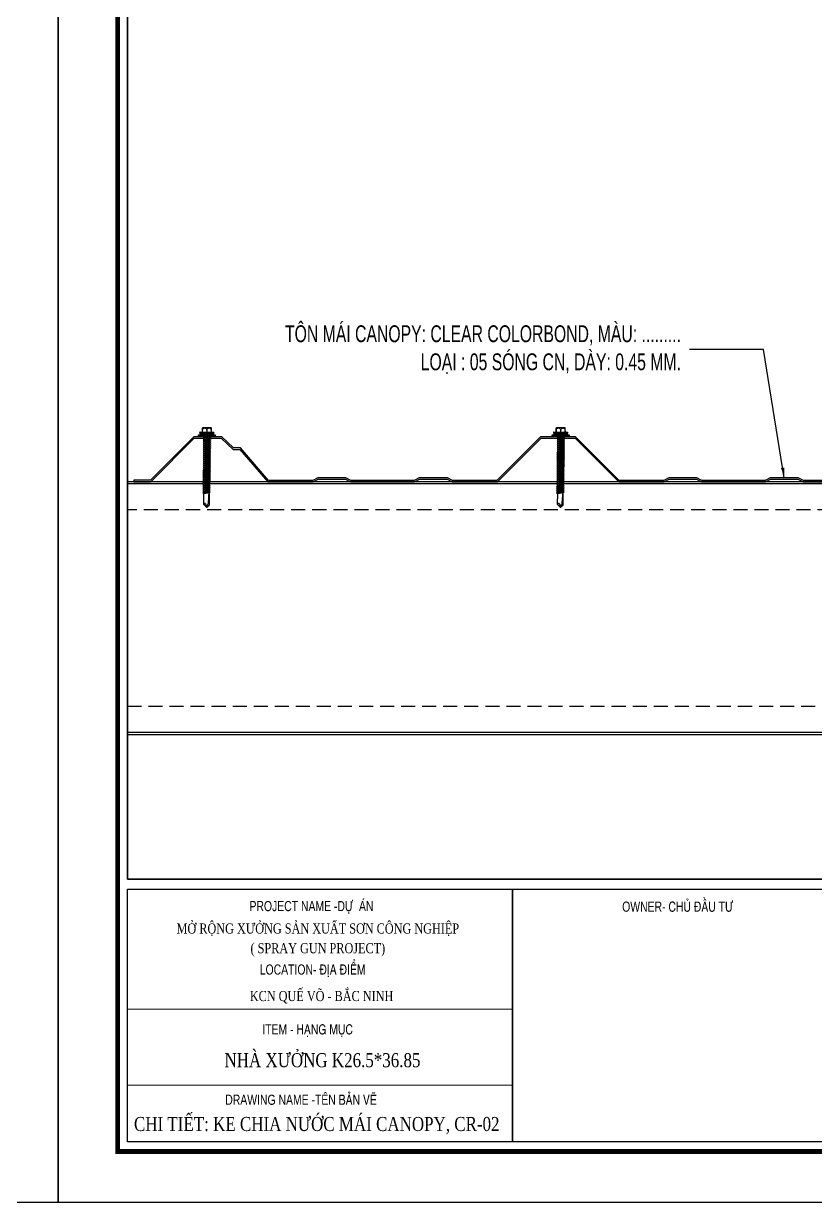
# Model space of a CAD drawing. Header units: inches. Extents: x 315041 to 662841, y -45540 to -35018.
# Drawn here: x 334355.3 to 334496.3, y -37638.9 to -37428.9 of the extents above; entities that cross this region are included whole.
import ezdxf
from ezdxf.enums import TextEntityAlignment as Align

# ---------------------------------------------------------------- set-up
doc = ezdxf.new("R2010")
doc.units = ezdxf.units.IN
doc.header["$MEASUREMENT"] = 0
doc.linetypes.add('HIDDEN', pattern=[0.375, 0.25, -0.125])
for name, color, linetype in [('2', 2, 'Continuous'), ('3', 3, 'Continuous'), ('7', 7, 'Continuous'), ('BAO KHUNG', 31, 'Continuous'), ('STRUCTURE', 1, 'Continuous')]:
    doc.layers.add(name, color=color, linetype=linetype)
doc.layers.add('Cover text', color=7, linetype='Continuous', true_color=0x52370f)
doc.layers.add('S-Hatch', color=8, linetype='Continuous', lineweight=9)
doc.styles.add('ST1H', font='vnshxh.shx', dxfattribs={"width": 0.7})
doc.styles.add('ST3', font='times.ttf', dxfattribs={"width": 0.8})
doc.styles.get("Standard").update_dxf_attribs({"font": 'VHARIALN.TTF'})
doc.dimstyles.new('3', dxfattribs={"dimtxt": 3.5, "dimasz": 1.8, "dimexe": 1, "dimexo": 0, "dimgap": 1, "dimtad": 1, "dimdec": 0, "dimlfac": 3, "dimzin": 0, "dimdsep": 46, "dimtxsty": 'ST1H', "dimblk": 'OBLIQUE', "dimcen": 1, "dimdle": 1, "dimclrd": 8, "dimclre": 8, "dimclrt": 3, "dimadec": 0, "dimazin": 0, "dimtfac": 1, "dimtdec": 0, "dimtix": 1, "dimtofl": 0, "dimtmove": 1, "dimatfit": 3, "dimfxl": 0.18, "dimtolj": 1, "dimtzin": 0, "dimlwd": -1, "dimlwe": -1, "dimarcsym": 1})

# ---------------------------------------------------------------- blocks, each defined once
blk = doc.blocks.new('A$C75D82031')
at = {"layer": '2', "color": 157, "linetype": 'Continuous'}
blk.add_lwpolyline([(0, 420), (594, 420), (594, 0), (0, 0)], close=True, dxfattribs=at)
at = {"layer": '7', "color": 147, "linetype": 'Continuous'}
blk.add_lwpolyline([(12.33, 57.61), (581.67, 57.61), (581.67, 409.19), (12.33, 409.19)], close=True, dxfattribs=at)
at = {"layer": 'BAO KHUNG', "color": 167, "linetype": 'Continuous', "const_width": 0.871}
blk.add_lwpolyline([(10.59, 9.07), (583.41, 9.07), (583.41, 410.93), (10.59, 410.93)], close=True, dxfattribs=at)
at = {"layer": 'BAO KHUNG', "color": 7}
for points in [[(12.33, 55.81), (80.92, 55.81), (80.92, 10.81), (12.33, 10.81)], [(80.92, 55.81), (144.95, 55.81), (144.95, 10.81), (80.92, 10.81)]]:
    blk.add_lwpolyline(points, close=True, dxfattribs=at)
at = {"layer": 'S-Hatch'}
for p, q in [((12.33, 34.43), (80.92, 34.43)), ((80.92, 20.88), (12.33, 20.88))]:
    blk.add_line(p, q, dxfattribs=at)
at = {"layer": 'BAO KHUNG', "color": 7, "linetype": 'Continuous', "width": 0.9}
for s, p in [('PROJECT NAME -Dù  ÁN ', (45.37, 51.89)), ('LOCATION- §ÞA §IÓM', (45.32, 40.59))]:
    blk.add_text(s, height=1.8, dxfattribs=at).set_placement(p, align=Align.CENTER)
for s, p in [(' OWNER- CHñ §ÇU T¦', (99.94, 51.79)), ('ITEM - H¹NG MôC', (36.35, 29.93)), ('DRAWING NAME -T£N B¶N VÏ', (29.76, 17.39))]:
    blk.add_text(s, height=1.8, dxfattribs=at).set_placement(p)
at = {"layer": 'Cover text', "linetype": 'Continuous', "style": 'ST3', "width": 0.8}
for s, p in [('MỞ RỘNG XƯỞNG SẢN XUẤT SƠN CÔNG NGHIỆP', (46.25, 47.9)), ('( SPRAY GUN PROJECT)', (46.25, 44.39)), (' KCN QUẾ VÕ - BẮC NINH', (46.64, 35.87))]:
    blk.add_text(s, height=1.8, dxfattribs=at).set_placement(p, align=Align.CENTER)
blk = doc.blocks.new('A$C26A6701F')
at = {"layer": 'STRUCTURE', "color": 1, "linetype": 'Continuous'}
for p, q in [((0, 17.21), (1.33, 17.54)), ((0, 17.08), (0, 17.21)), ((0, 17.21), (4, 17.21)), ((4, 17.08), (0, 17.08)), ((0.4, 17.84), (3.6, 17.84)), ((0.4, 17.57), (1.2, 17.57)), ((0.93, 17.84), (0.93, 18.77)), ((0.97, 17.84), (1.03, 18.61)), ((1.07, 18.91), (2.93, 18.91)), ((1.2, 17.57), (2.8, 17.57)), ((1.33, 17.54), (1.33, 17.57)), ((1.33, 17.54), (2.67, 17.54)), ((1.91, 18.61), (1.97, 17.84)), ((2.04, 17.84), (2.1, 18.61)), ((2.67, 17.54), (2.67, 17.57)), ((2.67, 17.54), (4, 17.21)), ((2.8, 17.57), (3.6, 17.57)), ((2.97, 18.61), (3.04, 17.84)), ((3.07, 17.84), (3.07, 18.77)), ((4, 17.21), (4, 17.08)), ((3.94, 16.71), (0.06, 16.71)), ((1.12, 14.3), (2.9, 14.57)), ((1.39, 14.5), (1.12, 14.3)), ((1.12, 14.3), (1.38, 14.19)), ((1.12, 13.82), (2.9, 14.1)), ((1.39, 14.03), (1.12, 13.82)), ((1.13, 15.25), (2.9, 15.52)), ((1.39, 15.45), (1.13, 15.25)), ((1.13, 15.25), (1.39, 15.14)), ((1.13, 14.77), (2.9, 15.05)), ((1.39, 14.98), (1.13, 14.77)), ((1.13, 14.77), (1.39, 14.66)), ((1.19, 16.71), (1.14, 16.67)), ((1.14, 16.67), (1.4, 16.71)), ((1.14, 16.67), (1.4, 16.56)), ((1.14, 16.2), (2.91, 16.47)), ((1.4, 16.4), (1.14, 16.2)), ((1.14, 16.2), (1.39, 16.09)), ((1.14, 15.72), (2.91, 16)), ((1.4, 15.93), (1.14, 15.72)), ((1.14, 15.72), (1.39, 15.61)), ((1.38, 14.19), (2.72, 14.38)), ((1.38, 14.03), (1.38, 14.19)), ((1.39, 16.09), (2.73, 16.28)), ((1.39, 15.93), (1.39, 16.09)), ((1.39, 15.61), (2.73, 15.81)), ((2.7, 15.64), (1.39, 15.45)), ((1.39, 15.45), (1.39, 15.61)), ((1.39, 15.14), (2.73, 15.33)), ((2.7, 15.16), (1.39, 14.98)), ((1.39, 14.98), (1.39, 15.14)), ((1.39, 14.66), (2.73, 14.86)), ((2.7, 14.69), (1.39, 14.5)), ((1.39, 14.5), (1.39, 14.67)), ((2.7, 14.21), (1.39, 14.03)), ((1.4, 16.56), (2.42, 16.71)), ((2.71, 16.59), (1.4, 16.4)), ((1.4, 16.4), (1.4, 16.56)), ((2.71, 16.11), (1.4, 15.93)), ((2.7, 15.64), (2.7, 15.8)), ((2.7, 15.64), (2.9, 15.52)), ((2.7, 15.16), (2.7, 15.33)), ((2.7, 15.16), (2.9, 15.05)), ((2.7, 14.69), (2.7, 14.85)), ((2.7, 14.69), (2.9, 14.57)), ((2.7, 14.21), (2.7, 14.38)), ((2.7, 14.21), (2.9, 14.1)), ((2.71, 16.59), (2.71, 16.71)), ((2.71, 16.59), (2.91, 16.47)), ((2.71, 16.11), (2.71, 16.28)), ((2.71, 16.11), (2.91, 16)), ((2.72, 14.38), (2.9, 14.57)), ((2.72, 13.91), (2.9, 14.1)), ((2.73, 16.28), (2.91, 16.47)), ((2.73, 15.81), (2.91, 16)), ((2.73, 15.33), (2.9, 15.52)), ((2.73, 14.86), (2.9, 15.05)), ((1.09, 10.98), (2.86, 11.25)), ((1.1, 11.93), (2.88, 12.2)), ((1.36, 12.13), (1.1, 11.93)), ((1.1, 11.93), (1.36, 11.82)), ((1.1, 11.45), (2.87, 11.73)), ((1.36, 11.66), (1.1, 11.45)), ((1.1, 11.45), (1.36, 11.34)), ((1.11, 12.88), (2.89, 13.15)), ((1.38, 13.08), (1.11, 12.88)), ((1.11, 12.88), (1.37, 12.77)), ((1.11, 12.4), (2.88, 12.68)), ((1.37, 12.61), (1.11, 12.4)), ((1.11, 12.4), (1.37, 12.29)), ((1.12, 13.82), (1.38, 13.72)), ((1.12, 13.35), (2.89, 13.63)), ((1.38, 13.56), (1.12, 13.35)), ((1.12, 13.35), (1.38, 13.24)), ((2.66, 11.37), (1.35, 11.18)), ((1.35, 11.18), (1.36, 11.34)), ((2.68, 12.32), (1.36, 12.13)), ((1.36, 11.82), (2.7, 12.01)), ((2.67, 11.84), (1.36, 11.66)), ((1.36, 11.66), (1.36, 11.82)), ((1.36, 11.34), (2.7, 11.54)), ((1.37, 12.77), (2.71, 12.96)), ((2.68, 12.79), (1.37, 12.61)), ((1.37, 12.61), (1.37, 12.77)), ((1.37, 12.29), (2.71, 12.49)), ((1.37, 12.13), (1.37, 12.29)), ((1.38, 13.72), (2.72, 13.91)), ((2.69, 13.74), (1.38, 13.56)), ((1.38, 13.56), (1.38, 13.72)), ((1.38, 13.24), (2.72, 13.44)), ((2.69, 13.27), (1.38, 13.08)), ((1.38, 13.24), (1.38, 13.08)), ((2.66, 11.37), (2.67, 11.53)), ((2.66, 11.37), (2.86, 11.25)), ((2.67, 11.84), (2.67, 12.01)), ((2.67, 11.84), (2.87, 11.73)), ((2.68, 12.79), (2.68, 12.96)), ((2.68, 12.79), (2.88, 12.68)), ((2.68, 12.32), (2.68, 12.48)), ((2.68, 12.32), (2.88, 12.2)), ((2.69, 13.74), (2.69, 13.91)), ((2.69, 13.74), (2.89, 13.63)), ((2.69, 13.43), (2.69, 13.27)), ((2.69, 13.27), (2.89, 13.15)), ((2.69, 11.06), (2.86, 11.25)), ((2.7, 12.01), (2.88, 12.2)), ((2.7, 11.54), (2.87, 11.73)), ((2.71, 12.96), (2.89, 13.15)), ((2.71, 12.49), (2.88, 12.68)), ((2.72, 13.44), (2.89, 13.63)), ((1.06, 8.13), (2.84, 8.41)), ((1.07, 8.6), (2.84, 8.88)), ((1.33, 8.81), (1.07, 8.6)), ((1.07, 8.6), (1.33, 8.5)), ((1.08, 9.55), (2.86, 9.83)), ((1.34, 9.76), (1.08, 9.55)), ((1.08, 9.55), (1.34, 9.45)), ((1.08, 9.08), (2.85, 9.36)), ((1.34, 9.29), (1.08, 9.08)), ((1.08, 9.08), (1.34, 8.97)), ((1.35, 11.18), (1.09, 10.98)), ((1.09, 10.98), (1.35, 10.87)), ((1.09, 10.5), (2.86, 10.78)), ((1.35, 10.71), (1.09, 10.5)), ((1.09, 10.5), (1.35, 10.39)), ((1.09, 10.03), (2.86, 10.3)), ((1.35, 10.23), (1.09, 10.03)), ((1.09, 10.03), (1.34, 9.92)), ((2.64, 9), (1.33, 8.81)), ((1.33, 8.81), (1.34, 8.97)), ((1.33, 8.5), (2.67, 8.69)), ((2.64, 8.52), (1.33, 8.34)), ((1.33, 8.34), (1.33, 8.5)), ((1.34, 9.92), (2.68, 10.11)), ((2.65, 9.95), (1.34, 9.76)), ((1.34, 9.92), (1.34, 9.76)), ((1.34, 9.45), (2.68, 9.64)), ((2.65, 9.47), (1.34, 9.29)), ((1.34, 9.29), (1.34, 9.45)), ((1.34, 8.97), (2.67, 9.17)), ((1.35, 10.87), (2.69, 11.06)), ((2.66, 10.89), (1.35, 10.71)), ((1.35, 10.71), (1.35, 10.87)), ((1.35, 10.39), (2.69, 10.59)), ((2.66, 10.42), (1.35, 10.23)), ((1.35, 10.23), (1.35, 10.39)), ((2.64, 9), (2.64, 9.16)), ((2.64, 9), (2.84, 8.88)), ((2.64, 8.52), (2.64, 8.69)), ((2.64, 8.52), (2.84, 8.41)), ((2.65, 10.1), (2.65, 9.95)), ((2.65, 9.95), (2.86, 9.83)), ((2.65, 9.47), (2.65, 9.64)), ((2.65, 9.47), (2.85, 9.36)), ((2.66, 10.89), (2.67, 11.06)), ((2.66, 10.89), (2.86, 10.78)), ((2.66, 10.42), (2.66, 10.58)), ((2.66, 10.42), (2.86, 10.3)), ((2.66, 8.22), (2.84, 8.41)), ((2.67, 9.17), (2.85, 9.36)), ((2.67, 8.69), (2.84, 8.88)), ((2.68, 10.11), (2.86, 10.3)), ((2.68, 9.64), (2.86, 9.83)), ((2.69, 10.59), (2.86, 10.78)), ((1.04, 5.76), (2.81, 6.03)), ((1.3, 5.96), (1.04, 5.76)), ((1.04, 5.76), (1.3, 5.65)), ((1.05, 6.71), (2.83, 6.98)), ((1.31, 6.91), (1.05, 6.71)), ((1.05, 6.71), (1.31, 6.6)), ((1.05, 6.23), (2.82, 6.51)), ((1.31, 6.44), (1.05, 6.23)), ((1.05, 6.23), (1.31, 6.12)), ((1.33, 8.34), (1.06, 8.13)), ((1.06, 8.13), (1.32, 8.02)), ((1.06, 7.65), (2.83, 7.93)), ((1.32, 7.86), (1.06, 7.65)), ((1.06, 7.65), (1.32, 7.55)), ((1.06, 7.18), (2.83, 7.46)), ((1.32, 7.39), (1.06, 7.18)), ((1.06, 7.18), (1.32, 7.07)), ((2.61, 6.15), (1.3, 5.96)), ((1.3, 5.96), (1.31, 6.12)), ((1.3, 5.65), (2.64, 5.84)), ((2.61, 5.67), (1.3, 5.49)), ((1.3, 5.49), (1.3, 5.65)), ((2.63, 7.1), (1.31, 6.91)), ((1.31, 6.6), (2.65, 6.79)), ((2.62, 6.62), (1.31, 6.44)), ((1.31, 6.44), (1.31, 6.6)), ((1.31, 6.12), (2.64, 6.32)), ((1.32, 8.02), (2.66, 8.22)), ((2.63, 8.05), (1.32, 7.86)), ((1.32, 7.86), (1.32, 8.02)), ((1.32, 7.55), (2.66, 7.74)), ((2.63, 7.57), (1.32, 7.39)), ((1.32, 7.39), (1.32, 7.55)), ((1.32, 7.07), (2.66, 7.27)), ((1.32, 6.91), (1.32, 7.07)), ((2.61, 6.15), (2.62, 6.31)), ((2.61, 6.15), (2.81, 6.03)), ((2.61, 5.67), (2.61, 5.84)), ((2.61, 5.67), (2.81, 5.56)), ((2.62, 6.62), (2.62, 6.79)), ((2.62, 6.62), (2.82, 6.51)), ((2.63, 8.05), (2.63, 8.21)), ((2.63, 8.05), (2.83, 7.93)), ((2.63, 7.57), (2.63, 7.74)), ((2.63, 7.57), (2.83, 7.46)), ((2.63, 7.1), (2.63, 7.26)), ((2.63, 7.1), (2.83, 6.98)), ((2.64, 6.32), (2.82, 6.51)), ((2.64, 5.84), (2.81, 6.03)), ((2.65, 6.79), (2.83, 6.98)), ((2.66, 7.74), (2.83, 7.93)), ((2.66, 7.27), (2.83, 7.46)), ((1.02, 3.86), (2.8, 4.14)), ((1.28, 4.07), (1.02, 3.86)), ((1.02, 3.86), (1.28, 3.75)), ((1.28, 3.59), (1.02, 3.38)), ((1.02, 3.38), (2.31, 3.59)), ((1.02, 3.38), (1.28, 3.28)), ((1.03, 4.81), (2.81, 5.09)), ((1.29, 5.02), (1.03, 4.81)), ((1.03, 4.81), (1.29, 4.7)), ((1.03, 4.33), (2.8, 4.61)), ((1.29, 4.54), (1.03, 4.33)), ((1.03, 4.33), (1.28, 4.23)), ((1.04, 5.28), (2.81, 5.56)), ((1.3, 5.49), (1.04, 5.28)), ((1.04, 5.28), (1.29, 5.17)), ((1.27, 0.62), (1.28, 3.28)), ((1.28, 4.23), (2.62, 4.42)), ((2.62, 4.25), (1.28, 4.07)), ((1.28, 4.07), (1.28, 4.23)), ((1.28, 3.75), (2.62, 3.95)), ((1.28, 3.59), (1.28, 3.75)), ((2.35, 3.74), (1.28, 3.59)), ((1.28, 3.28), (2.21, 3.41)), ((1.29, 5.17), (2.63, 5.37)), ((2.6, 5.2), (1.29, 5.02)), ((1.29, 5.01), (1.29, 5.17)), ((1.29, 4.7), (2.63, 4.9)), ((2.6, 4.72), (1.29, 4.54)), ((1.29, 4.54), (1.29, 4.7)), ((2.38, 0.96), (2.56, 3.71)), ((2.62, 3.78), (2.52, 3.77)), ((2.52, 3.46), (2.61, 3.47)), ((2.54, 3.62), (2.79, 3.66)), ((2.6, 5.2), (2.61, 5.36)), ((2.6, 5.2), (2.81, 5.09)), ((2.6, 4.72), (2.6, 4.89)), ((2.6, 4.72), (2.8, 4.61)), ((2.6, 0.61), (2.61, 3.47)), ((2.61, 3.47), (2.79, 3.66)), ((2.62, 4.42), (2.8, 4.61)), ((2.62, 4.25), (2.62, 4.41)), ((2.8, 4.14), (2.62, 4.25)), ((2.62, 3.95), (2.8, 4.14)), ((2.62, 3.78), (2.62, 3.95)), ((2.79, 3.66), (2.62, 3.78)), ((2.63, 5.37), (2.81, 5.56)), ((2.63, 4.9), (2.81, 5.09)), ((1.27, 0.62), (1.41, 0.81)), ((1.27, 0.62), (1.88, 0.02)), ((1.67, 0.81), (1.98, 0.02)), ((1.96, 0.08), (2.26, 0.64)), ((1.98, 0.02), (2.6, 0.61))]:
    blk.add_line(p, q, dxfattribs=at)
for centre, major_axis, ratio, start_param, end_param in [((-1.11, 16.72), (-0.822, 0.822), 1, 3.915086, 4.236522), ((0.42, 17.71), (0.0956, 0.0956), 1, 0.954633, 3.757756), ((1.07, 18.77), (-0.0943, 0.0943), 1, -0.785398, 0.785398), ((1.47, 18.04), (0.508, 0.508), 1, 0.131933, 1.438864), ((2.54, 18.04), (0.508, 0.508), 1, 0.131933, 1.438864), ((2.93, 18.77), (-0.0943, 0.0943), 1, 3.926991, 5.497787), ((3.55, 17.71), (-0.1, 0.1), 1, 2.701137, 5.152845), ((5.1, 16.72), (-1.15, 0.17), 0.90746, -0.177273, 0.177273), ((1.82, 3.74), (0.363, 0.363), 1, 4.808661, 5.407478), ((2.44, 3.68), (0.0836, 0.0836), 1, 5.766736, 8.502032), ((1.54, 0.72), (0.111, 0.111), 1, 6.085329, 8.011019), ((1.93, 0.09), (0.0625, 0.0625), 1, 3.247504, 4.535451), ((1.79, 0.99), (0.416, 0.416), 1, 4.859665, 5.449971)]:
    blk.add_ellipse(centre, major_axis=major_axis, ratio=ratio, start_param=start_param, end_param=end_param, dxfattribs=at)
blk = doc.blocks.new('_Oblique')
at = {"color": 0, "linetype": 'ByBlock', "lineweight": -2}
blk.add_line((-0.5, -0.5), (0.5, 0.5), dxfattribs=at)

msp = doc.modelspace()

# ---------------------------------------------------------------- linework, layer by layer
at = {"color": 8}
msp.add_lwpolyline([(334373.7734, -37405.5242), (334943.1113, -37405.5242), (334943.1113, -37581.3141), (334373.7734, -37581.3141)], close=True, dxfattribs=at)
at = {"color": 3, "ltscale": 15}
msp.add_lwpolyline([(334502.0762, -37510.2931), (334494.1751, -37510.2931), (334493.2691, -37509.8438), (334488.277, -37509.8438), (334487.371, -37510.2931), (334476.0955, -37510.2931), (334475.1895, -37509.8438), (334470.1974, -37509.8438), (334469.2914, -37510.2931), (334461.3903, -37510.2931), (334453.6014, -37502.5553), (334447.3514, -37502.5553), (334439.5626, -37510.2931), (334431.6615, -37510.2931), (334430.7555, -37509.8438), (334425.7634, -37509.8438), (334424.8574, -37510.2931), (334413.5819, -37510.2931), (334412.6759, -37509.8438), (334407.6838, -37509.8438), (334406.7778, -37510.2931), (334398.8767, -37510.2931), (334393.9334, -37504.5212), (334392.6854, -37504.5212), (334390.5765, -37502.5553), (334385.5844, -37502.5553), (334377.8731, -37510.2792), (334374.9052, -37510.2792), (334374.9052, -37510.5431), (334377.9567, -37510.5431), (334385.6829, -37502.8053), (334390.4781, -37502.8053), (334392.5869, -37504.7712), (334393.8183, -37504.7712), (334398.7616, -37510.5431), (334406.8364, -37510.5431), (334407.7424, -37510.0938), (334412.6173, -37510.0938), (334413.5233, -37510.5431), (334424.916, -37510.5431), (334425.8219, -37510.0938), (334430.6969, -37510.0938), (334431.6029, -37510.5431), (334439.6657, -37510.5431), (334447.4545, -37502.8053), (334453.4984, -37502.8053), (334461.2872, -37510.5431), (334469.35, -37510.5431), (334470.256, -37510.0938), (334475.1309, -37510.0938), (334476.0369, -37510.5431), (334487.4296, -37510.5431), (334488.3355, -37510.0938), (334493.2105, -37510.0938), (334494.1165, -37510.5431), (334502.1798, -37510.5431)], dxfattribs=at)
at = {"color": 94}
for points in [[(334373.7734, -37555.5431), (334622.9556, -37555.5431), (334622.9556, -37510.5431), (334373.7734, -37510.5431)], [(334622.9556, -37510.9181), (334373.7734, -37510.9181)], [(334373.7734, -37555.1681), (334622.9556, -37555.1681)]]:
    msp.add_lwpolyline(points, dxfattribs=at)
at = {"color": 94, "linetype": 'HIDDEN', "ltscale": 10}
for points in [[(334622.9556, -37515.5431), (334373.7734, -37515.5431)], [(334373.7734, -37550.5431), (334622.9556, -37550.5431)]]:
    msp.add_lwpolyline(points, dxfattribs=at)

# ---------------------------------------------------------------- block references
at = {"color": 1}
for p in [(333767.4423, -37638.9242), (334361.4423, -37638.9242)]:
    msp.add_blockref('A$C75D82031', p, dxfattribs=at)
at = {"color": 9, "linetype": 'Continuous', "extrusion": (-3.52343e-21, -5.24939e-09, 1), "xscale": 0.749999999998181, "yscale": 0.7500000000002274, "zscale": 0.75, "rotation": 359.9999999995831}
for p in [(334386.4264, -37515.0879, 0.0002), (334449.4513, -37515.0879, 0.0002)]:
    msp.add_blockref('A$C26A6701F', p, dxfattribs=at)

# ---------------------------------------------------------------- texts
at = {"color": 3, "linetype": 'Continuous', "style": 'ST3', "width": 0.8}
for s, p in [('NHÀ XƯỞNG K26.5*36.85', (334391.0634, -37614.8329)), ('CHI TIẾT: KE CHIA NƯỚC MÁI CANOPY, CR-02', (334374.9393, -37626.2016))]:
    msp.add_text(s, height=2.5, dxfattribs=at).set_placement(p)

# ---------------------------------------------------------------- leaders
at = {"color": 9}
msp.add_leader([(334490.773, -37509.8438), (334487.0613, -37487.0076), (334472.365, -37487.0076)], dimstyle='3', override={"dimgap": 1, "dimtad": 0}, dxfattribs=at)

# ---------------------------------------------------------------- next in the draw order: texts
at = {"layer": '3', "insert": (334472.365, -37487.0076), "char_height": 3, "attachment_point": 6, "style": 'ST1H', "bg_fill": 2}
msp.add_mtext('\\A1;t«n m¸i cANOPY: CLEAR COLORBOND, mµu: .........\\PLo¹i : 05 sãng cn, dµy: 0.45 mm.', dxfattribs=at)

doc.saveas('drawing.dxf')
